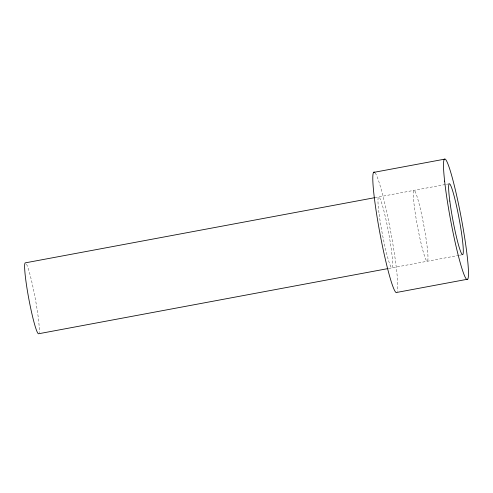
<?xml version="1.0" encoding="UTF-8"?>
<svg xmlns="http://www.w3.org/2000/svg" width="493" height="493" viewBox="0 0 493 493"><rect width="100%" height="100%" fill="white"/><g stroke="black" fill="none" stroke-linecap="round" stroke-linejoin="round"><path stroke-width="0.37" stroke-dasharray="2.46 1.85" d="M374.988 197.631L445.678 184.45M446.43 184.308L449.437 183.747M388.786 268.438L458.718 255.392M459.47 255.251L462.477 254.69M375.155 172.858A61.342 5.429 79.4 0 1 390.555 231.007A61.342 5.429 79.4 0 1 397.346 291.431M26.536 264.168A36.081 3.192 79.4 0 1 35.305 298.795A36.081 3.192 79.4 0 1 39.126 332.701M379.142 214.239A36.081 3.192 79.4 0 0 391.812 267.872A36.081 3.192 79.4 0 0 384.922 215.09A36.081 3.192 79.4 0 0 379.142 214.239M414.471 207.645A36.081 3.192 79.4 0 0 427.141 261.284A36.081 3.192 79.4 0 0 420.258 208.496A36.081 3.192 79.4 0 0 414.471 207.645"/><path stroke-width="0.74" d="M373.632 172.402L444.292 159.221M374.236 197.773L25.445 262.831A36.081 3.192 79.4 0 0 28.625 297.815A36.081 3.192 79.4 0 0 38.485 333.779L388.028 268.58M467.617 279.217L396.951 292.398A61.342 5.429 79.4 0 1 379.924 233.263A61.342 5.429 79.4 0 1 374.563 172.248M444.624 181.122A61.342 5.429 79.4 0 0 466.095 278.761A61.342 5.429 79.4 0 0 457.153 197.773A61.342 5.429 79.4 0 0 444.624 181.122M449.807 201.058A36.081 3.192 79.4 0 0 462.477 254.69A36.081 3.192 79.4 0 0 455.587 201.908A36.081 3.192 79.4 0 0 449.807 201.058"/></g></svg>
